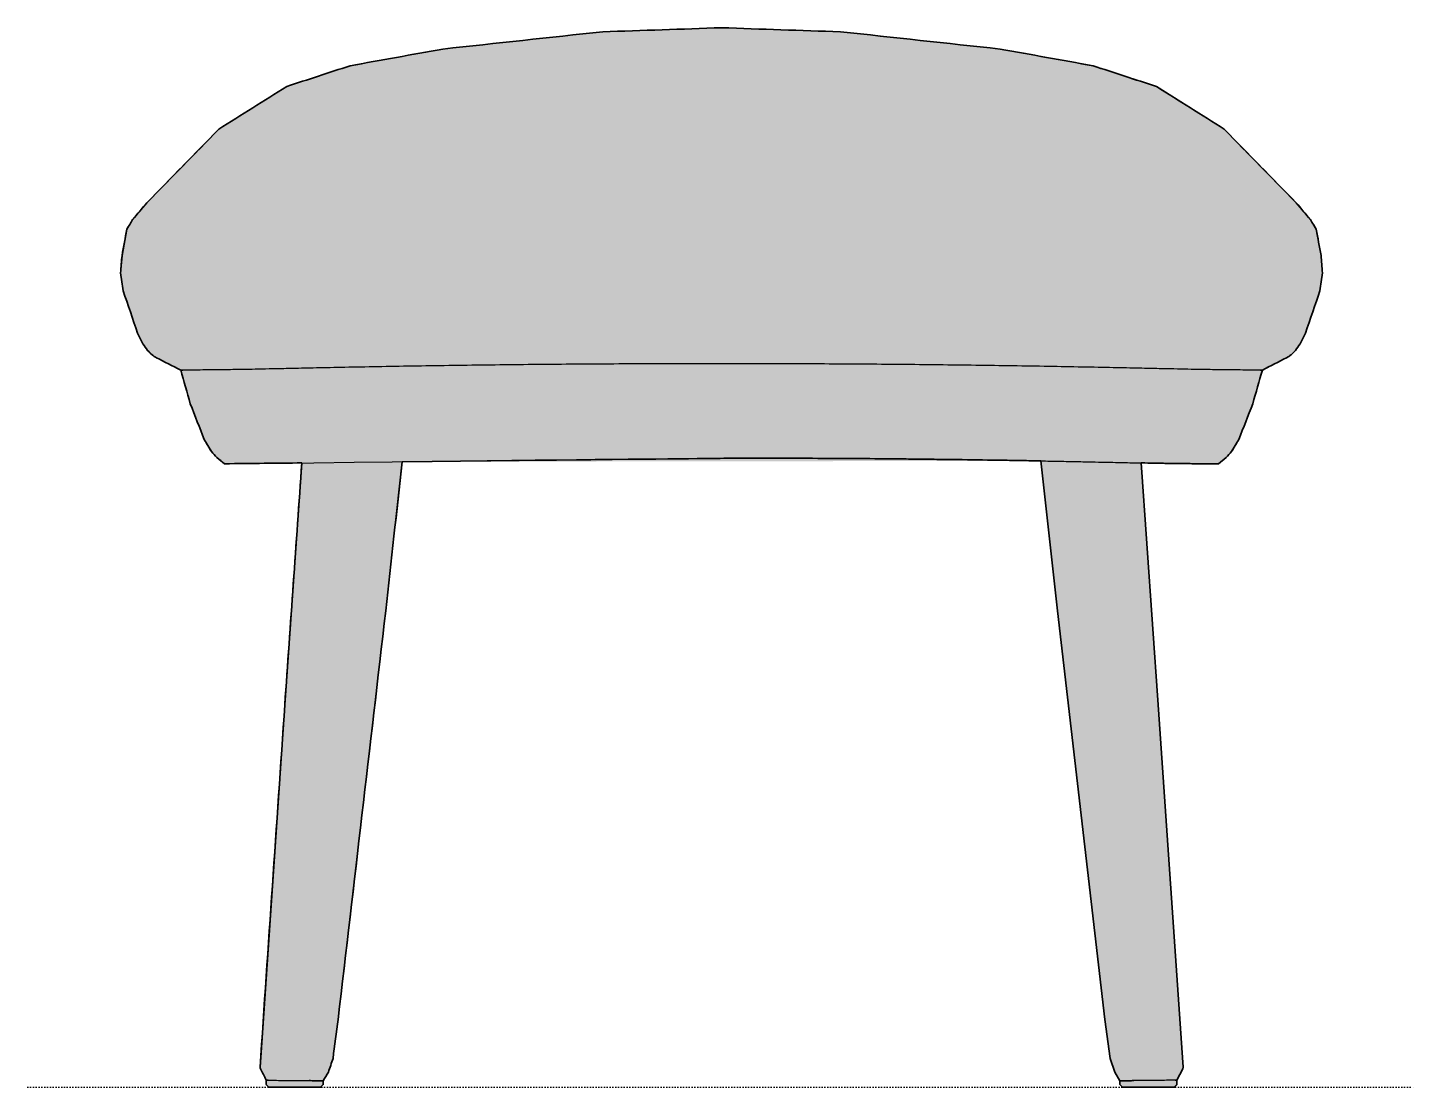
# Model space of a CAD drawing. Header units: millimetres. Extents: x 0 to 1281, y -695 to 412.
# Drawn here: x 741 to 1281, y 0 to 412 of the extents above; entities that cross this region are included whole.
import ezdxf

# ---------------------------------------------------------------- set-up
doc = ezdxf.new("R2010")
doc.units = ezdxf.units.MM
doc.linetypes.add('Dots', pattern=[1, 0, -1])
doc.layers.add('Blocks', color=7, linetype='Continuous')
doc.layers.add('Blocks$Fill', color=7, linetype='Continuous', true_color=0xffffff)
for name, color, linetype, lineweight, true_color in [('Blocks$Inner', 7, 'Continuous', 25, 0x007f00), ('Blocks$Outline', 7, 'Continuous', 35, 0xff3f3f), ('Groud', 7, 'Dots', 25, 0x243775)]:
    doc.layers.add(name, color=color, linetype=linetype, lineweight=lineweight, true_color=true_color)

# ---------------------------------------------------------------- blocks, each defined once
blk = doc.blocks.new('Fri Footstool SIde')
at = {"layer": 'Blocks$Fill'}
blk.add_hatch(color=256, dxfattribs=at).paths.add_polyline_path([(480.38, 279.05), (480.38, 279.05), (480.38, 279.05), (480.38, 279.05), (480.38, 279.05), (489.76, 283.82), (491.52, 284.94), (493.26, 286.65), (495.06, 289.2), (497.15, 293.41), (502.79, 309.92), (503.77, 316.85), (503.2, 323.67), (501.33, 333.88), (499.08, 337.56), (493.55, 344.13), (465.57, 372.71), (439.13, 389.37), (414.5, 397.44), (378.35, 403.94), (316.19, 410.67), (269.94, 412.23), (223.7, 410.67), (161.54, 403.94), (125.39, 397.44), (100.75, 389.37), (74.31, 372.71), (46.34, 344.13), (40.81, 337.56), (38.56, 333.88), (36.68, 323.67), (36.12, 316.85), (37.09, 309.92), (42.74, 293.41), (44.83, 289.2), (46.62, 286.65), (48.37, 284.94), (50.13, 283.82), (59.5, 279.05), (59.5, 279.05), (59.5, 279.05), (59.5, 279.05), (59.51, 279.05), (63.24, 265.96), (68.7, 251.97), (71.47, 247.3), (73.56, 245.04), (76.57, 242.59), (106.63, 242.92), (90.37, 7.85), (90.53, 7.22), (92.8, 2.77), (92.79, 1.03), (92.89, 0.92), (93.79, 0.02), (94.16, 0.02), (113.96, 0.02), (114.96, 1.01), (114.98, 2.54), (114.98, 2.54), (116.98, 5.87), (118.77, 11.18), (120.78, 26.39), (145.68, 243.36), (394.18, 243.71), (421.13, 11.18), (422.92, 5.87), (424.92, 2.54), (424.94, 1.01), (425.94, 0.02), (427.23, 0.02), (446.11, 0.02), (446.2, 0.11), (447.11, 1.03), (447.09, 2.77), (449.37, 7.22), (449.52, 7.85), (439.88, 148.8), (433.24, 242.92), (443.94, 242.73), (463.32, 242.59), (463.32, 242.59), (463.32, 242.59), (466.32, 245.04), (468.41, 247.3), (471.19, 251.97), (476.64, 265.96)], flags=0)
at = {"layer": 'Blocks$Inner'}
for p, q in [((400.6, 185.36), (394.18, 243.71)), ((433.24, 242.92), (439.88, 148.8))]:
    blk.add_line(p, q, dxfattribs=at)
for points in [[(480.38, 279.05), (489.76, 283.82), (491.52, 284.94), (493.26, 286.65), (495.06, 289.2), (497.15, 293.41), (502.79, 309.92), (503.77, 316.85), (503.2, 323.67), (501.33, 333.88), (499.08, 337.56), (493.55, 344.13), (465.57, 372.71), (439.13, 389.37), (414.5, 397.44), (378.35, 403.94), (316.19, 410.67), (269.94, 412.23), (223.7, 410.67), (161.54, 403.94), (125.39, 397.44), (100.75, 389.37), (74.31, 372.71), (46.34, 344.13), (40.81, 337.56), (38.56, 333.88), (36.68, 323.67), (36.12, 316.85), (37.09, 309.92), (42.74, 293.41), (44.83, 289.2), (46.62, 286.65), (48.37, 284.94), (50.13, 283.82), (59.5, 279.05)], [(59.51, 279.05), (63.24, 265.96), (68.7, 251.97), (71.47, 247.3), (73.56, 245.04), (76.57, 242.59)], [(463.32, 242.59), (466.32, 245.04), (468.41, 247.3), (471.19, 251.97), (476.64, 265.96), (480.38, 279.05)], [(114.98, 2.54), (116.98, 5.87), (118.77, 11.18), (120.78, 26.39), (139.3, 185.36), (145.68, 243.36)], [(106.63, 242.92), (100.01, 148.8), (90.37, 7.85), (90.53, 7.22), (92.8, 2.77), (92.79, 1.03), (92.89, 0.92), (93, 0.81), (93.11, 0.7), (93.21, 0.6), (93.31, 0.5), (93.41, 0.4), (93.5, 0.3), (93.6, 0.2), (93.69, 0.11), (93.79, 0.02), (94.16, 0.02), (95.94, 0.02), (98.92, 0.02), (102.65, 0.02), (106.56, 0.02), (110.08, 0.02), (112.66, 0.02), (113.96, 0.02), (114.96, 1.01), (114.98, 2.54)], [(439.88, 148.8), (449.52, 7.85), (449.37, 7.22), (447.09, 2.77), (447.11, 1.03), (447, 0.92), (446.9, 0.81), (446.79, 0.7), (446.69, 0.6), (446.59, 0.5), (446.49, 0.4), (446.39, 0.3), (446.3, 0.2), (446.2, 0.11), (446.11, 0.02), (445.73, 0.02), (443.95, 0.02), (440.97, 0.02), (437.25, 0.02), (433.33, 0.02), (429.82, 0.02), (427.23, 0.02), (425.94, 0.02), (424.94, 1.01), (424.92, 2.54), (422.92, 5.87), (421.13, 11.18), (419.11, 26.39), (400.6, 185.36)]]:
    blk.add_lwpolyline(points, dxfattribs=at)
for points, knots in [([(269.94, 281.5), (262.17, 281.5), (244.47, 281.49), (216.92, 281.35), (187.31, 281.09), (163.05, 280.77), (144.36, 280.47), (131.05, 280.23), (118.71, 279.99), (108.3, 279.77), (100.24, 279.59), (91.69, 279.41), (83.39, 279.24), (75.98, 279.15), (70.36, 279.08), (65.89, 279.06), (62.31, 279.05), (60.03, 279.05), (59.51, 279.05), (59.51, 279.05)], [0.4752046, 0.4752046, 0.4752046, 0.4752046, 0.5021333, 0.536616, 0.5710988, 0.6055815, 0.6228229, 0.6400643, 0.6573057, 0.6745471, 0.6917884, 0.7090298, 0.7435126, 0.7779953, 0.8124781, 0.8469609, 0.8814436, 0.9159264, 0.9504091, 0.9504091, 0.9504091, 0.9504091]), ([(480.38, 279.05), (480.38, 279.05), (479.85, 279.05), (477.57, 279.05), (473.99, 279.06), (469.53, 279.08), (463.91, 279.15), (456.49, 279.24), (448.19, 279.41), (439.65, 279.59), (431.59, 279.77), (421.17, 279.99), (408.84, 280.23), (395.53, 280.47), (376.84, 280.77), (352.57, 281.09), (322.97, 281.35), (295.42, 281.49), (277.71, 281.5), (269.94, 281.5)], [11.4241101, 11.4241101, 11.4241101, 11.4241101, 11.4585929, 11.4930756, 11.5275584, 11.5620412, 11.5965239, 11.6310067, 11.6654894, 11.6827308, 11.6999722, 11.7172136, 11.7344549, 11.7516963, 11.7689377, 11.8034205, 11.8379032, 11.872386, 11.8993147, 11.8993147, 11.8993147, 11.8993147]), ([(76.57, 242.59), (273.65, 244.78), (282.76, 244.78), (297.31, 244.74), (313.45, 244.67), (326.94, 244.58), (337.74, 244.48), (345.75, 244.4), (353.7, 244.31), (364.33, 244.18), (374.72, 244.03), (384.88, 243.87), (392.3, 243.74), (399.67, 243.61), (406.75, 243.47), (412.84, 243.35), (417.91, 243.24), (422.25, 243.15), (426.15, 243.06), (429.72, 242.99), (434, 242.9), (437.62, 242.83), (440.76, 242.78), (443.66, 242.73), (446.88, 242.69), (450.18, 242.65), (453.03, 242.62), (455.54, 242.61), (457.78, 242.6), (460.37, 242.59), (462.67, 242.59), (463.32, 242.59), (463.32, 242.59)], [5.9504091, 5.9504091, 5.9504091, 5.9504091, 5.9641101, 5.9841101, 6.0041101, 6.0241101, 6.0341101, 6.0441101, 6.0541101, 6.0641101, 6.0841101, 6.0941101, 6.1041101, 6.1141101, 6.1241101, 6.1341101, 6.1441101, 6.1541101, 6.1641101, 6.1741101, 6.1841101, 6.2041101, 6.2141101, 6.2241101, 6.2441101, 6.2641101, 6.2841101, 6.3041101, 6.3241101, 6.3441101, 6.3841101, 6.4241101, 6.4241101, 6.4241101, 6.4241101]), ([(443.94, 242.73), (444.93, 242.71), (447.12, 242.68), (450.13, 242.65), (452.99, 242.62), (456.34, 242.6), (459.87, 242.59), (462.66, 242.59), (463.31, 242.59), (463.32, 242.59)], [0.8052823, 0.8052823, 0.8052823, 0.8052823, 0.82, 0.84, 0.86, 0.88, 0.92, 0.96, 1, 1, 1, 1]), ([(93.51, 2.75), (93.6, 2.75), (94.09, 2.74), (94.79, 2.73), (95.47, 2.72)], [-1.1102217, -1.1102217, -1.1102217, -1.1102217, -1, -0.5555556, -0.5555556, -0.5555556, -0.5555556]), ([(98.44, 2.68), (100.46, 2.65), (103.12, 2.62), (105.67, 2.6), (105.92, 2.6)], [2, 2, 2, 2, 3.000013, 3.111111, 3.111111, 3.111111, 3.111111]), ([(102.07, 2.64), (102.39, 2.63), (103.51, 2.62), (104.81, 2.61), (105.76, 2.6), (105.92, 2.6)], [0.1107995, 0.1107995, 0.1107995, 0.1107995, 0.1385531, 0.2079976, 0.2218224, 0.2218224, 0.2218224, 0.2218224]), ([(105.92, 2.6), (106.55, 2.59), (107.8, 2.58), (108.97, 2.57), (109.52, 2.57)], [3.1111111, 3.1111111, 3.1111111, 3.1111111, 3.1666652, 3.2221456, 3.2221456, 3.2221456, 3.2221456]), ([(109.53, 2.57), (110.36, 2.56), (111.39, 2.55), (112.25, 2.55), (112.45, 2.54)], [-3.3333333, -3.3333333, -3.3333333, -3.3333333, -3.2499765, -3.2223014, -3.2223014, -3.2223014, -3.2223014]), ([(112.45, 2.54), (112.12, 2.55), (111.24, 2.55), (110.2, 2.56), (109.53, 2.57)], [-3.2223014, -3.2223014, -3.2223014, -3.2223014, -3.0000792, -2.667218, -2.667218, -2.667218, -2.667218]), ([(114.35, 2.54), (114.56, 2.54), (114.88, 2.54), (114.98, 2.54), (114.98, 2.54)], [2.8882765, 2.8882765, 2.8882765, 2.8882765, 2.9444857, 2.9993876, 2.9993876, 2.9993876, 2.9993876]), ([(114.98, 2.54), (114.98, 2.54), (114.86, 2.54), (114.52, 2.54), (114.35, 2.54)], [165.9751132, 165.9751132, 165.9751132, 165.9751132, 166.3059844, 166.5293943, 166.5293943, 166.5293943, 166.5293943]), ([(425.55, 2.54), (425.33, 2.54), (425.01, 2.54), (424.91, 2.54), (424.92, 2.55)], [2.8882765, 2.8882765, 2.8882765, 2.8882765, 2.9438463, 2.9993876, 2.9993876, 2.9993876, 2.9993876]), ([(424.92, 2.55), (424.91, 2.54), (425.03, 2.54), (425.38, 2.54), (425.55, 2.54)], [2.9993876, 2.9993876, 2.9993876, 2.9993876, 3.332721, 3.5536687, 3.5536687, 3.5536687, 3.5536687]), ([(430.37, 2.57), (429.54, 2.56), (428.51, 2.55), (427.65, 2.55), (427.44, 2.54)], [-3.3333333, -3.3333333, -3.3333333, -3.3333333, -3.2499765, -3.2223014, -3.2223014, -3.2223014, -3.2223014]), ([(427.44, 2.54), (427.77, 2.55), (428.66, 2.55), (429.7, 2.56), (430.37, 2.57)], [-3.2223014, -3.2223014, -3.2223014, -3.2223014, -3.0000792, -2.667218, -2.667218, -2.667218, -2.667218]), ([(433.98, 2.6), (433.34, 2.59), (432.1, 2.58), (430.93, 2.57), (430.37, 2.57)], [3.1111111, 3.1111111, 3.1111111, 3.1111111, 3.1666652, 3.2221456, 3.2221456, 3.2221456, 3.2221456]), ([(441.46, 2.68), (439.44, 2.65), (436.78, 2.62), (434.23, 2.6), (433.98, 2.6)], [2, 2, 2, 2, 3.000013, 3.111111, 3.111111, 3.111111, 3.111111]), ([(437.83, 2.64), (437.51, 2.63), (436.39, 2.62), (435.09, 2.61), (434.14, 2.6), (433.98, 2.6)], [0.1107995, 0.1107995, 0.1107995, 0.1107995, 0.1385531, 0.2079976, 0.2218224, 0.2218224, 0.2218224, 0.2218224]), ([(446.39, 2.75), (446.3, 2.75), (445.81, 2.74), (445.1, 2.73), (444.43, 2.72)], [-1.1102217, -1.1102217, -1.1102217, -1.1102217, -1, -0.5555556, -0.5555556, -0.5555556, -0.5555556])]:
    blk.add_open_spline(points, degree=3, knots=knots, dxfattribs=at)
for points in [[(59.5, 279.05), (59.51, 279.05), (59.77, 279.05), (60.28, 279.05)], [(479.61, 279.05), (480.11, 279.05), (480.38, 279.05), (480.38, 279.05)], [(93.51, 2.75), (93.06, 2.76), (92.82, 2.76), (92.8, 2.77)], [(92.8, 2.77), (92.82, 2.76), (93.05, 2.76), (93.51, 2.75)], [(93.51, 2.75), (94.42, 2.73), (96.19, 2.7), (98.44, 2.68)], [(95.47, 2.72), (96.31, 2.7), (97.32, 2.69), (98.44, 2.68)], [(98.44, 2.68), (99.56, 2.66), (100.8, 2.65), (102.07, 2.64)], [(105.92, 2.6), (107.19, 2.59), (108.41, 2.57), (109.53, 2.57)], [(114.35, 2.54), (113.91, 2.54), (113.27, 2.54), (112.45, 2.54)], [(112.45, 2.54), (113.27, 2.54), (113.92, 2.54), (114.35, 2.54)], [(425.55, 2.54), (425.98, 2.54), (426.63, 2.54), (427.44, 2.54)], [(427.44, 2.54), (426.62, 2.54), (425.98, 2.54), (425.55, 2.54)], [(433.97, 2.6), (432.71, 2.59), (431.48, 2.57), (430.37, 2.57)], [(441.46, 2.68), (440.34, 2.66), (439.1, 2.65), (437.83, 2.64)], [(446.39, 2.75), (445.48, 2.73), (443.7, 2.7), (441.46, 2.68)], [(444.43, 2.72), (443.59, 2.7), (442.58, 2.69), (441.46, 2.68)], [(446.39, 2.75), (446.84, 2.76), (447.08, 2.76), (447.09, 2.77)], [(447.09, 2.77), (447.08, 2.76), (446.84, 2.76), (446.39, 2.75)]]:
    blk.add_open_spline(points, degree=3, dxfattribs=at)
at = {"layer": 'Blocks$Outline'}
blk.add_lwpolyline([(394.18, 243.71), (400.6, 185.36), (419.11, 26.39), (421.13, 11.18), (422.92, 5.87), (424.92, 2.54), (424.94, 1.01), (425.94, 0.02), (427.23, 0.02), (429.82, 0.02), (433.33, 0.02), (437.25, 0.02), (440.97, 0.02), (443.95, 0.02), (445.73, 0.02), (446.11, 0.02), (446.2, 0.11), (446.3, 0.2), (446.39, 0.3), (446.49, 0.4), (446.59, 0.5), (446.69, 0.6), (446.79, 0.7), (446.9, 0.81), (447, 0.92), (447.11, 1.03), (447.09, 2.77), (449.37, 7.22), (449.52, 7.85), (439.88, 148.8), (433.24, 242.92)], dxfattribs=at)
for points, knots in [([(480.38, 279.05), (480.38, 279.05), (480.38, 279.05), (480.38, 279.05), (483.51, 280.64), (486.63, 282.23), (489.76, 283.82), (490.35, 284.2), (490.93, 284.57), (491.52, 284.94), (492.1, 285.51), (492.68, 286.08), (493.26, 286.65), (493.86, 287.5), (494.46, 288.35), (495.06, 289.2), (495.75, 290.6), (496.45, 292.01), (497.15, 293.41), (499.03, 298.91), (500.91, 304.42), (502.79, 309.92), (503.12, 312.23), (503.44, 314.54), (503.77, 316.85), (503.58, 319.13), (503.39, 321.4), (503.2, 323.67), (502.58, 327.07), (501.96, 330.48), (501.33, 333.88), (500.58, 335.11), (499.83, 336.34), (499.08, 337.56), (497.23, 339.75), (495.39, 341.94), (493.55, 344.13), (484.22, 353.66), (474.9, 363.18), (465.57, 372.71), (456.76, 378.26), (447.95, 383.82), (439.13, 389.37), (430.92, 392.06), (422.71, 394.75), (414.5, 397.44), (402.45, 399.61), (390.4, 401.77), (378.35, 403.94), (357.63, 406.18), (336.91, 408.43), (316.19, 410.67), (300.78, 411.19), (285.36, 411.71), (269.94, 412.23), (254.53, 411.71), (239.11, 411.19), (223.7, 410.67), (202.98, 408.43), (182.26, 406.18), (161.54, 403.94), (149.49, 401.77), (137.44, 399.61), (125.39, 397.44), (117.18, 394.75), (108.97, 392.06), (100.75, 389.37), (91.94, 383.82), (83.13, 378.26), (74.31, 372.71), (64.99, 363.18), (55.66, 353.66), (46.34, 344.13), (44.5, 341.94), (42.65, 339.75), (40.81, 337.56), (40.06, 336.34), (39.31, 335.11), (38.56, 333.88), (37.93, 330.48), (37.31, 327.07), (36.68, 323.67), (36.49, 321.4), (36.31, 319.13), (36.12, 316.85), (36.44, 314.54), (36.77, 312.23), (37.09, 309.92), (38.97, 304.42), (40.86, 298.91), (42.74, 293.41), (43.44, 292.01), (44.13, 290.6), (44.83, 289.2), (45.43, 288.35), (46.02, 287.5), (46.62, 286.65), (47.2, 286.08), (47.79, 285.51), (48.37, 284.94), (48.95, 284.57), (49.54, 284.2), (50.13, 283.82), (53.25, 282.23), (56.38, 280.64), (59.5, 279.05), (59.5, 279.05), (59.5, 279.05), (59.51, 279.05)], [-0.000693, -0.000693, -0.000693, -0.000693, 0, 0, 0, 1, 1, 1, 2, 2, 2, 3, 3, 3, 4, 4, 4, 5, 5, 5, 6, 6, 6, 7, 7, 7, 8, 8, 8, 9, 9, 9, 10, 10, 10, 11, 11, 11, 12, 12, 12, 13, 13, 13, 14, 14, 14, 15, 15, 15, 16, 16, 16, 17, 17, 17, 18, 18, 18, 19, 19, 19, 20, 20, 20, 21, 21, 21, 22, 22, 22, 23, 23, 23, 24, 24, 24, 25, 25, 25, 26, 26, 26, 27, 27, 27, 28, 28, 28, 29, 29, 29, 30, 30, 30, 31, 31, 31, 32, 32, 32, 33, 33, 33, 34, 34, 34, 34.000693, 34.000693, 34.000693, 34.000693]), ([(59.51, 279.05), (60.75, 274.69), (62, 270.32), (63.24, 265.96), (65.06, 261.29), (66.88, 256.63), (68.7, 251.97), (69.62, 250.42), (70.55, 248.86), (71.47, 247.3), (72.17, 246.55), (72.87, 245.79), (73.56, 245.04), (74.56, 244.22), (75.57, 243.41), (76.57, 242.59), (87.13, 242.71), (97.14, 242.82), (106.63, 242.92)], [0.950409, 0.950409, 0.950409, 0.950409, 1.950409, 1.950409, 1.950409, 2.950409, 2.950409, 2.950409, 3.950409, 3.950409, 3.950409, 4.950409, 4.950409, 4.950409, 5.950409, 5.950409, 5.950409, 5.951144, 5.951144, 5.951144, 5.951144]), ([(463.32, 242.59), (463.32, 242.59), (464.32, 243.41), (465.32, 244.22), (466.32, 245.04), (467.02, 245.79), (467.72, 246.55), (468.41, 247.3), (469.34, 248.86), (470.26, 250.42), (471.19, 251.97), (473.01, 256.63), (474.82, 261.29), (476.64, 265.96), (477.89, 270.32), (479.14, 274.69), (480.38, 279.05)], [6.424231, 6.424231, 6.424231, 6.424231, 6.424231, 7.42411, 7.42411, 7.42411, 8.42411, 8.42411, 8.42411, 9.42411, 9.42411, 9.42411, 10.42411, 10.42411, 10.42411, 11.42411, 11.42411, 11.42411, 11.42411]), ([(114.98, 2.54), (114.98, 2.54), (114.98, 2.54), (114.98, 2.54), (115.64, 3.65), (116.31, 4.76), (116.98, 5.87), (117.58, 7.64), (118.17, 9.41), (118.77, 11.18), (119.44, 16.25), (120.11, 21.32), (120.78, 26.39), (126.95, 79.38), (133.13, 132.37), (139.3, 185.36), (141.43, 204.69), (143.55, 224.02), (145.68, 243.36)], [2.997672, 2.997672, 2.997672, 2.997672, 2.998377, 2.998377, 2.998377, 3.998579, 3.998579, 3.998579, 4.998781, 4.998781, 4.998781, 5.998983, 5.998983, 5.998983, 6.999185, 6.999185, 6.999185, 7.999388, 7.999388, 7.999388, 7.999388]), ([(145.68, 243.36), (274.64, 244.78), (283.26, 244.78), (297.31, 244.74), (313.45, 244.67), (326.94, 244.58), (337.74, 244.48), (345.75, 244.4), (353.7, 244.31), (364.33, 244.18), (374.72, 244.03), (384.88, 243.87), (390.46, 243.77), (393.55, 243.72), (394.18, 243.71)], [5.9522402, 5.9522402, 5.9522402, 5.9522402, 5.9641101, 5.9841101, 6.0041101, 6.0241101, 6.0341101, 6.0441101, 6.0541101, 6.0641101, 6.0841101, 6.0941101, 6.1041101, 6.1066587, 6.1066587, 6.1066587, 6.1066587]), ([(106.63, 242.92), (104.42, 211.55), (102.22, 180.18), (100.01, 148.8), (96.8, 101.82), (93.59, 54.83), (90.37, 7.85), (90.42, 7.64), (90.48, 7.43), (90.53, 7.22), (91.29, 5.74), (92.04, 4.25), (92.8, 2.77), (92.8, 2.19), (92.79, 1.61), (92.79, 1.03), (92.82, 0.99), (92.86, 0.95), (92.89, 0.92), (92.93, 0.88), (92.97, 0.84), (93, 0.81), (93.04, 0.77), (93.07, 0.74), (93.11, 0.7), (93.14, 0.67), (93.17, 0.63), (93.21, 0.6), (93.24, 0.57), (93.27, 0.53), (93.31, 0.5), (93.34, 0.46), (93.37, 0.43), (93.41, 0.4), (93.44, 0.37), (93.47, 0.33), (93.5, 0.3), (93.54, 0.27), (93.57, 0.24), (93.6, 0.2), (93.63, 0.17), (93.66, 0.14), (93.69, 0.11), (93.72, 0.08), (93.75, 0.05), (93.79, 0.02), (93.91, 0.02), (94.04, 0.02), (94.16, 0.02), (94.76, 0.02), (95.35, 0.02), (95.94, 0.02), (96.94, 0.02), (97.93, 0.02), (98.92, 0.02), (100.16, 0.02), (101.41, 0.02), (102.65, 0.02), (103.95, 0.02), (105.26, 0.02), (106.56, 0.02), (107.74, 0.02), (108.91, 0.02), (110.08, 0.02), (110.94, 0.02), (111.8, 0.02), (112.66, 0.02), (113.09, 0.02), (113.53, 0.02), (113.96, 0.02), (114.29, 0.35), (114.63, 0.68), (114.96, 1.01), (114.97, 1.52), (114.97, 2.03), (114.98, 2.54)], [-94.352916, -94.352916, -94.352916, -94.352916, 0.000045, 0.000045, 0.000045, 141.287034, 141.287034, 141.287034, 142.287034, 142.287034, 142.287034, 143.287035, 143.287035, 143.287035, 145.029436, 145.029436, 145.029436, 146.029437, 146.029437, 146.029437, 147.029437, 147.029437, 147.029437, 148.029437, 148.029437, 148.029437, 149.029438, 149.029438, 149.029438, 150.029438, 150.029438, 150.029438, 151.029439, 151.029439, 151.029439, 152.029439, 152.029439, 152.029439, 153.02944, 153.02944, 153.02944, 154.02944, 154.02944, 154.02944, 155.029441, 155.029441, 155.029441, 156.029441, 156.029441, 156.029441, 157.029442, 157.029442, 157.029442, 158.029442, 158.029442, 158.029442, 159.029443, 159.029443, 159.029443, 160.029443, 160.029443, 160.029443, 161.029444, 161.029444, 161.029444, 162.029444, 162.029444, 162.029444, 163.029445, 163.029445, 163.029445, 164.43657, 164.43657, 164.43657, 165.975113, 165.975113, 165.975113, 165.975113]), ([(433.24, 242.92), (435.13, 242.88), (437.72, 242.83), (440.76, 242.78), (442.58, 242.75), (443.6, 242.73), (443.94, 242.73)], [6.18533561, 6.18533561, 6.18533561, 6.18533561, 6.20411012, 6.21411012, 6.22411012, 6.22913401, 6.22913401, 6.22913401, 6.22913401]), ([(443.94, 242.73), (444.93, 242.71), (447.12, 242.68), (450.13, 242.65), (452.99, 242.62), (456.34, 242.6), (459.87, 242.59), (462.66, 242.59), (463.31, 242.59), (463.32, 242.59)], [0.8052823, 0.8052823, 0.8052823, 0.8052823, 0.8200127, 0.8400299, 0.8600472, 0.8800644, 0.9200989, 0.9601334, 1, 1, 1, 1])]:
    blk.add_open_spline(points, degree=3, knots=knots, dxfattribs=at)

msp = doc.modelspace()

# ---------------------------------------------------------------- linework, layer by layer
at = {"layer": 'Groud'}
msp.add_lwpolyline([(741.35, 0), (1281.21, 0)], dxfattribs=at)

# ---------------------------------------------------------------- block references
at = {"layer": 'Blocks'}
msp.add_blockref('Fri Footstool SIde', (741.35, 0), dxfattribs=at)

doc.saveas('drawing.dxf')
